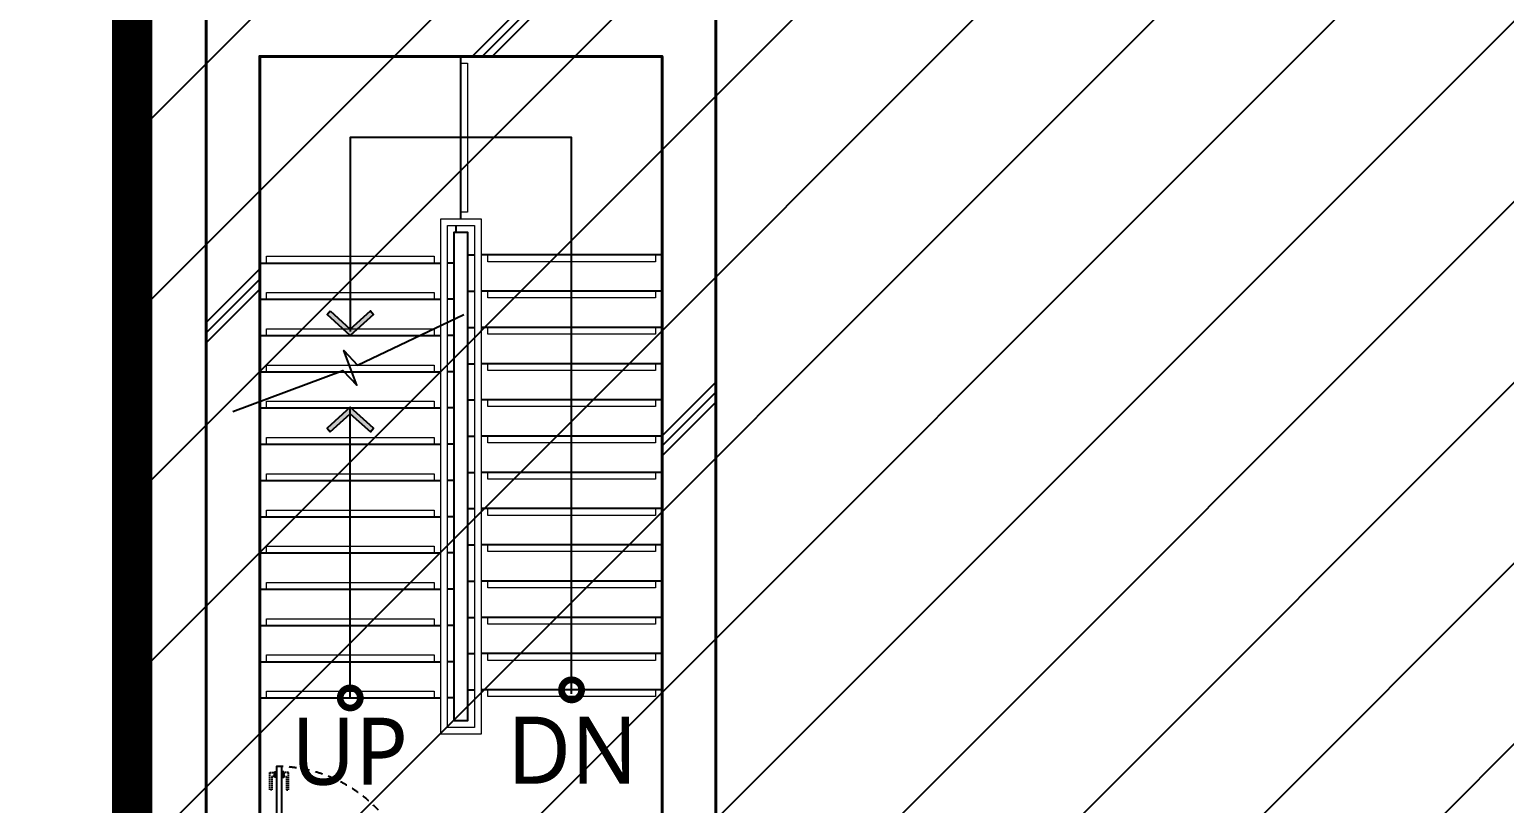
# Model space of a CAD drawing. Header units: millimetres. Extents: x 4739419 to 5837985, y 2291271 to 3446271.
# Drawn here: x 4942346 to 4953342, y 2481875 to 2487641 of the extents above; entities that cross this region are included whole.
import ezdxf
from ezdxf.enums import TextEntityAlignment as Align

# ---------------------------------------------------------------- set-up
doc = ezdxf.new("R2010")
doc.units = ezdxf.units.MM
doc.linetypes.add('XR-평면도$0$DASHEDX2', pattern=[1.5, 1, -0.5])
doc.linetypes.add('XR-평면도$0$HID', pattern=[2, 1.1, -0.9])
doc.layers.get('0').update_dxf_attribs({"color": 255})
for name, color, linetype, lineweight in [('A-XXXX-TXT2', 9, 'Continuous', 25), ('XR-평면도$0$A-CNTL', 9, 'Continuous', 15), ('XR-평면도$0$A-CONC-LIN1', 9, 'Continuous', 40), ('XR-평면도$0$A-DWXM-DOOR', 9, 'Continuous', 25), ('XR-평면도$0$A-ELEV-LIN3', 9, 'Continuous', 18), ('XR-평면도$0$A-SSXM-STAIR', 9, 'Continuous', 25), ('XR-평면도$0$A-SSXS-HAND', 9, 'Continuous', 20), ('XR-평면도$0$A-WAXM-BLOC', 9, 'Continuous', 25), ('XR-평면도$0$A-XXXX-HATC', 9, 'Continuous', 18), ('XR-평면도$0$A-XXXX-OPEN', 9, 'Continuous', 15), ('XR-평면도$0$A-XXXX-SYMB', 9, 'Continuous', 25)]:
    doc.layers.add(name, color=color, linetype=linetype, lineweight=lineweight)
for name, color, linetype in [('HEB-Angle joint', 1, 'Continuous'), ('HEB-Area(PC Topping)', 3, 'Continuous'), ('XR-평면도$0$A-CONC-SOLD', 9, 'Continuous')]:
    doc.layers.add(name, color=color, linetype=linetype)
doc.styles.add('맑은 고딕', font='malgun.ttf')

# ---------------------------------------------------------------- blocks, each defined once
blk = doc.blocks.new('XR-평면도$0$ARROW')
blk.add_lwpolyline([(-0.002, 0.87), (0.738, 0), (-0.002, -0.87), (0.15, -1), (1, 0), (0.15, 1)], close=True)
for points in [[(-0.002, 0.87), (0.15, 1), (0.738, 0), (1, 0)], [(0.738, 0), (1, 0), (-0.002, -0.87), (0.15, -1)]]:
    blk.add_solid(points)
blk = doc.blocks.new('XR-평면도$0$#7~16 계단 1f~8f')
at = {"layer": 'XR-평면도$0$A-ELEV-LIN3'}
for points in [[(322516, 111056), (322566, 111056), (322566, 109946), (322516, 109946)], [(321066, 109566), (321066, 109616), (322316, 109616), (322316, 109566)], [(323966, 109626), (323966, 109576), (322716, 109576), (322716, 109626)], [(321066, 109296), (321066, 109346), (322316, 109346), (322316, 109296)], [(323966, 109356), (323966, 109306), (322716, 109306), (322716, 109356)], [(323966, 109086), (323966, 109036), (322716, 109036), (322716, 109086)], [(321066, 109026), (321066, 109076), (322316, 109076), (322316, 109026)], [(321066, 108756), (321066, 108806), (322316, 108806), (322316, 108756)], [(323966, 108816), (323966, 108766), (322716, 108766), (322716, 108816)], [(321066, 108486), (321066, 108536), (322316, 108536), (322316, 108502)], [(323966, 108546), (323966, 108496), (322716, 108496), (322716, 108546)], [(322316, 108502), (322316, 108486)], [(321066, 108216), (321066, 108266), (322316, 108266), (322316, 108216)], [(323966, 108276), (323966, 108226), (322716, 108226), (322716, 108276)], [(321066, 107946), (321066, 107996), (322316, 107996), (322316, 107946)], [(323966, 108006), (323966, 107956), (322716, 107956), (322716, 108006)], [(321066, 107676), (321066, 107726), (322316, 107726), (322316, 107676)], [(323966, 107736), (323966, 107686), (322716, 107686), (322716, 107736)], [(321066, 107406), (321066, 107456), (322316, 107456), (322316, 107406)], [(323966, 107466), (323966, 107416), (322716, 107416), (322716, 107466)], [(321066, 107136), (321066, 107186), (322316, 107186), (322316, 107136)], [(323966, 107196), (323966, 107146), (322716, 107146), (322716, 107196)], [(321066, 106866), (321066, 106916), (322316, 106916), (322316, 106866)], [(323966, 106926), (323966, 106876), (322716, 106876), (322716, 106926)], [(321066, 106596), (321066, 106646), (322316, 106646), (322316, 106596)], [(323966, 106656), (323966, 106606), (322716, 106606), (322716, 106656)], [(321066, 106326), (321066, 106376), (322316, 106376), (322316, 106326)], [(323966, 106386), (323966, 106336), (322716, 106336), (322716, 106386)]]:
    blk.add_lwpolyline(points, dxfattribs=at)
at = {"layer": 'XR-평면도$0$A-SSXM-STAIR'}
for p, q in [((322516, 109896), (322516, 111106)), ((322480, 109796), (322480, 109846))]:
    blk.add_line(p, q, dxfattribs=at)
for points in [[(322466, 106156), (322466, 109796), (322566, 109796), (322566, 106156), (322466, 106156)], [(321016, 109566), (322366, 109566)], [(322466, 109566), (322416, 109566)], [(322566, 109626), (322616, 109626)], [(322566, 109626), (322616, 109626)], [(324016, 109626), (322666, 109626)], [(322566, 109356), (322616, 109356)], [(322566, 109356), (322616, 109356)], [(324016, 109356), (322666, 109356)], [(321016, 109296), (322366, 109296)], [(322466, 109296), (322416, 109296)], [(322566, 109086), (322616, 109086)], [(322566, 109086), (322616, 109086)], [(324016, 109086), (322666, 109086)], [(321016, 109026), (322366, 109026)], [(322466, 109026), (322416, 109026)], [(321016, 108756), (322366, 108756)], [(322466, 108756), (322416, 108756)], [(322566, 108816), (322616, 108816)], [(322566, 108816), (322616, 108816)], [(324016, 108816), (322666, 108816)], [(322566, 108546), (322616, 108546)], [(322566, 108546), (322616, 108546)], [(324016, 108546), (322666, 108546)], [(321016, 108486), (322366, 108486)], [(322466, 108486), (322416, 108486)], [(321016, 108216), (322366, 108216)], [(322466, 108216), (322416, 108216)], [(322566, 108276), (322616, 108276)], [(322566, 108276), (322616, 108276)], [(324016, 108276), (322666, 108276)], [(322566, 108006), (322616, 108006)], [(322566, 108006), (322616, 108006)], [(324016, 108006), (322666, 108006)], [(321016, 107946), (322366, 107946)], [(322466, 107946), (322416, 107946)], [(321016, 107676), (322366, 107676)], [(322466, 107676), (322416, 107676)], [(322566, 107736), (322616, 107736)], [(322566, 107736), (322616, 107736)], [(324016, 107736), (322666, 107736)], [(322566, 107466), (322616, 107466)], [(322566, 107466), (322616, 107466)], [(324016, 107466), (322666, 107466)], [(321016, 107406), (322366, 107406)], [(322466, 107406), (322416, 107406)], [(321016, 107136), (322366, 107136)], [(322466, 107136), (322416, 107136)], [(322566, 107196), (322616, 107196)], [(322566, 107196), (322616, 107196)], [(324016, 107196), (322666, 107196)], [(322566, 106926), (322616, 106926)], [(322566, 106926), (322616, 106926)], [(324016, 106926), (322666, 106926)], [(321016, 106866), (322366, 106866)], [(322466, 106866), (322416, 106866)], [(321016, 106596), (322366, 106596)], [(322466, 106596), (322416, 106596)], [(322566, 106656), (322616, 106656)], [(322566, 106656), (322616, 106656)], [(324016, 106656), (322666, 106656)], [(322566, 106386), (322616, 106386)], [(322566, 106386), (322616, 106386)], [(324016, 106386), (322666, 106386)], [(321016, 106326), (322366, 106326)], [(322466, 106326), (322416, 106326)]]:
    blk.add_lwpolyline(points, dxfattribs=at)
at = {"layer": 'XR-평면도$0$A-SSXS-HAND'}
for points in [[(322366, 108556), (322366, 109896), (322666, 109896), (322666, 106056), (322366, 106056), (322366, 108556)], [(322416, 108579), (322416, 109846), (322616, 109846), (322616, 106106), (322416, 106106), (322416, 108579)]]:
    blk.add_lwpolyline(points, dxfattribs=at)
at = {"layer": 'XR-평면도$0$A-XXXX-SYMB'}
for points in [[(323341, 106356), (323341, 110501), (321691, 110501), (321691, 109056)], [(320816, 108460), (321636, 108765), (321739, 108657), (321643, 108915), (321746, 108806), (322537, 109182)], [(321691, 106326), (321691, 108486)]]:
    blk.add_lwpolyline(points, dxfattribs=at)
at = {"layer": 'XR-평면도$0$A-XXXX-SYMB', "const_width": 150}
for points in [[(323366, 106386, -1), (323316, 106386, -1)], [(321716, 106326, -1), (321666, 106326, -1)]]:
    blk.add_lwpolyline(points, format="xyb", close=True, dxfattribs=at)
at = {"layer": 'XR-평면도$0$A-XXXX-SYMB', "yscale": 172.3206394866575, "zscale": 183.004177226685}
for p, xscale, rotation in [((321691, 109209), -183.004177226685, 90), ((321691, 108308), 183.004177226685, 90.00000000000001)]:
    blk.add_blockref('XR-평면도$0$ARROW', p, dxfattribs=dict(at, xscale=xscale, rotation=rotation))
blk = doc.blocks.new('XR-평면도$0$계단실(기준층)230530')
blk.add_blockref('XR-평면도$0$#7~16 계단 1f~8f', (-3702707, 1555615))
blk = doc.blocks.new('XR-평면도$0$중심선(210216)')
at = {"layer": 'XR-평면도$0$A-CNTL', "ltscale": 300}
blk.add_lwpolyline([(77000, 206000), (77000, -10000)], dxfattribs=at)
blk = doc.blocks.new('XR-평면도$0$도어_008')
at = {"layer": 'XR-평면도$0$A-DWXM-DOOR', "color": 9, "linetype": 'XR-평면도$0$DASHEDX2', "ltscale": 10}
for points in [[(-25, 1005), (10, 1005), (10, 975), (-10, 975), (-10, 875), (-25, 875)], [(20, 1010), (20, 970), (10, 970), (10, 1010)], [(20, 965), (20, 1015), (25, 1015), (25, 965)], [(70, 965), (70, 1015), (65, 1015), (65, 965)], [(70, 1010), (70, 970), (80, 970), (80, 1010)], [(115, 1005), (80, 1005), (80, 975), (100, 975), (100, 875), (115, 875)]]:
    blk.add_lwpolyline(points, close=True, dxfattribs=at)
at = {"layer": 'XR-평면도$0$A-DWXM-DOOR'}
blk.add_lwpolyline([(65, 0), (65, 1050), (25, 1050), (25, 0)], close=True, dxfattribs=at)
at = {"layer": 'XR-평면도$0$A-DWXM-DOOR', "color": 0}
for points in [[(0, -260), (0, -270), (25, -270), (25, -230), (40, -230), (40, -40), (25, -40), (25, 0), (0, 0), (0, -10)], [(1100, -260), (1100, -270), (1075, -270), (1075, -230), (1060, -230), (1060, -40), (1075, -40), (1075, 0), (1100, 0), (1100, -10)]]:
    blk.add_lwpolyline(points, dxfattribs=at)
at = {"layer": 'XR-평면도$0$A-DWXM-DOOR', "color": 9}
for points in [[(25, 0), (1075, 0)], [(1060, -40), (40, -40)], [(1075, -270), (25, -270)], [(1060, -230), (40, -230)]]:
    blk.add_lwpolyline(points, dxfattribs=at)
at = {"layer": 'XR-평면도$0$A-DWXM-DOOR', "color": 1, "linetype": 'XR-평면도$0$HID', "ltscale": 50}
blk.add_arc((25, 0), 1050, 0, 90, dxfattribs=at)
blk = doc.blocks.new('XR-평면도$0$계단실_5_기준층(210720)')
at = {"layer": 'XR-평면도$0$A-CONC-SOLD'}
h = blk.add_hatch(dxfattribs=at)
h.set_pattern_fill('CONC', color=256, scale=100, angle=180)
h.set_pattern_definition([(225, (1635637.4, 683570.6), (2121.3203, -2121.3203), []), (225, (1635637.4, 683495.6), (2121.3203, -2121.3203), []), (225, (1635637.4, 683420.6), (2121.3203, -2121.3203), [])])
h.paths.add_polyline_path([(3400, -6750), (1700, -6750), (1700, -7000), (3400, -7000), (3400, -8300), (3800, -8300), (3800, 0), (0, 0), (0, -8300), (400, -8300), (400, -7000), (600, -7000), (600, -6750), (400, -6750), (400, -400), (3400, -400)])
h.paths.add_polyline_path([(1350, -10000), (3800, -10000), (3800, -9400), (3400, -9400), (3400, -9600), (1350, -9600)])
h.paths.add_polyline_path([(1350, -10000), (1350, -9600), (400, -9600), (400, -9400), (0, -9400), (0, -10000)])
at = {"layer": 'XR-평면도$0$A-XXXX-HATC'}
h = blk.add_hatch(dxfattribs=at)
h.set_pattern_fill('ANSI37', color=256, scale=20, style=0)
h.paths.add_polyline_path([(3400, -8200), (3400, -8000), (1900, -8000), (1900, -7000), (1700, -7000), (1700, -8200)])
h.paths.add_polyline_path([(2600, -8000), (2800, -8000), (2800, -7000), (2600, -7000)])
at = {"layer": 'XR-평면도$0$A-CONC-LIN1'}
for points in [[(0, -8235), (0, 0), (3800, 0), (3800, -8235)], [(400, -8235), (400, -7000), (485, -7000), (485, -6750), (400, -6750), (400, -400), (3400, -400), (3400, -6750), (1615, -6750), (1615, -7000), (3400, -7000)], [(3400, -7000), (3400, -8235)], [(400, -8235), (0, -8235)], [(3400, -8235), (3800, -8235)], [(3800, -9365), (3400, -9365), (3400, -9600), (400, -9600), (400, -9365), (0, -9365)], [(3800, -9365), (3800, -10000), (0, -10000), (0, -9365)]]:
    blk.add_lwpolyline(points, dxfattribs=at)
at = {"layer": 'XR-평면도$0$A-WAXM-BLOC', "ltscale": 50}
for points in [[(1700, -7000), (1700, -8200), (3400, -8200)], [(1900, -7000), (1900, -8000), (3400, -8000)], [(2600, -8000), (2600, -7000)], [(2800, -8000), (2800, -7000)]]:
    blk.add_lwpolyline(points, dxfattribs=at)
at = {"layer": 'XR-평면도$0$A-XXXX-OPEN', "ltscale": 20}
for p, q in [((2000, -7100), (2500, -7900)), ((2000, -7900), (2500, -7100)), ((2900, -7825), (3300, -7175)), ((2900, -7175), (3300, -7825))]:
    blk.add_line(p, q, dxfattribs=at)
for points in [[(2000, -7900), (2500, -7900), (2500, -7100), (2000, -7100)], [(2900, -7825), (3300, -7825), (3300, -7175), (2900, -7175)]]:
    blk.add_lwpolyline(points, close=True, dxfattribs=at)
blk.add_blockref('XR-평면도$0$도어_008', (500, -6740))
at = {"xscale": -1, "rotation": 270}
blk.add_blockref('XR-평면도$0$도어_008', (260, -9350), dxfattribs=at)
at = {"rotation": 90}
blk.add_blockref('XR-평면도$0$도어_008', (3540, -9350), dxfattribs=at)

msp = doc.modelspace()

# ---------------------------------------------------------------- hatches: boundary and pattern name
at = {"layer": 'HEB-Area(PC Topping)'}
h = msp.add_hatch(dxfattribs=at)
h.set_pattern_fill('ANSI31', color=256, scale=300)
h.set_pattern_definition([(45, (-566477.5, 0), (-673.51921, 673.51921), [])])
h.paths.add_polyline_path([(4932208.8, 2488391.2), (4932208.8, 2491231.7), (4970731.5, 2491257.7), (4970731.5, 2454889.2), (4949708.8, 2454889.2), (4949708.8, 2458391.2), (4947708.8, 2458391.2), (4947708.8, 2454885.2), (4943208.8, 2454885.2), (4943208.8, 2488391.2)])
h.paths.add_polyline_path([(4909558.8, 2488060.8), (4909558.8, 2454891.2), (4932208.8, 2454891.2), (4932208.8, 2488060.8)])

# ---------------------------------------------------------------- linework, layer by layer
at = {"color": 6, "const_width": 300}
msp.add_lwpolyline([(4932111.8, 2488391.2), (4943111.8, 2488391.2), (4943111.8, 2454891.2), (4932111.8, 2454891.2)], close=True, dxfattribs=at)
at = {"layer": 'HEB-Angle joint', "const_width": 300}
msp.add_lwpolyline([(4970634.5, 2491231.7), (4970634.5, 2454889.2), (4949611.8, 2454889.2), (4949611.8, 2458391.2), (4947611.8, 2458391.2), (4947611.8, 2454885.2), (4943111.8, 2454885.2), (4943111.8, 2488391.2), (4932111.8, 2488391.2), (4932111.8, 2491231.7), (4970634.5, 2491257.7)], dxfattribs=at)
at = {"layer": 'HEB-Area(PC Topping)'}
msp.add_lwpolyline([(4943661.8, 2487841.2), (4947461.8, 2487841.2), (4947461.8, 2477841.2), (4943661.8, 2477841.2)], close=True, dxfattribs=at)

# ---------------------------------------------------------------- block references
for name, p in [('XR-평면도$0$계단실(기준층)230530', (8325752.9, 820720.6)), ('XR-평면도$0$계단실(기준층)230530', (8325752.9, 820720.6)), ('XR-평면도$0$계단실(기준층)230530', (8325752.9, 820720.6)), ('XR-평면도$0$계단실_5_기준층(210720)', (4943661.8, 2487841.2)), ('XR-평면도$0$계단실_5_기준층(210720)', (4943661.8, 2487841.2)), ('XR-평면도$0$계단실_5_기준층(210720)', (4943661.8, 2487841.2))]:
    msp.add_blockref(name, p)
at = {"layer": 'XR-평면도$0$A-CNTL'}
msp.add_blockref('XR-평면도$0$중심선(210216)', (4866111.8, 2336391.2), dxfattribs=at)

# ---------------------------------------------------------------- texts
at = {"layer": 'A-XXXX-TXT2', "ltscale": 100, "style": '맑은 고딕'}
for s, p in [('UP', (4944733.2, 2482264.5)), ('DN', (4946393.1, 2482271.8))]:
    msp.add_text(s, height=500, dxfattribs=at).set_placement(p, align=Align.MIDDLE_CENTER)

doc.saveas('drawing.dxf')
